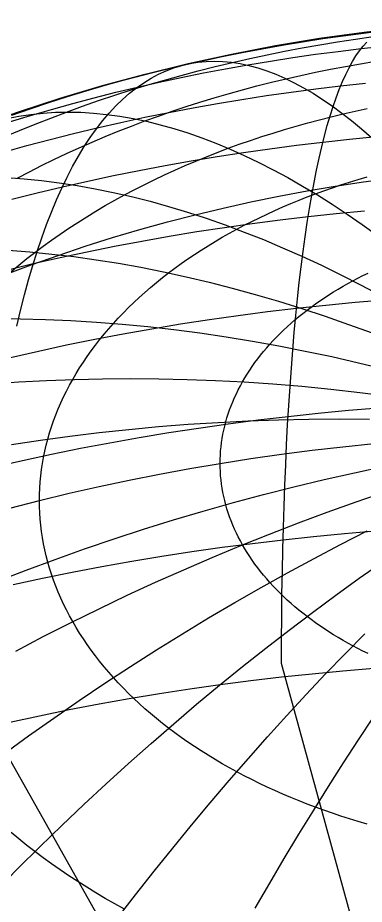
# Model space of a CAD drawing. Header units: millimetres. Extents: x -85 to 85, y -85 to 85.
# Drawn here: x -27.3 to -10.82, y 42.85 to 85 of the extents above; entities that cross this region are included whole.
import ezdxf

# ---------------------------------------------------------------- set-up
doc = ezdxf.new("R2010")
doc.units = ezdxf.units.MM
for name, color, linetype in [('CUT_OUTER', 1, 'Continuous'), ('ENGRAVE', 7, 'Continuous'), ('ENGRAVE_FINE', 8, 'Continuous')]:
    doc.layers.add(name, color=color, linetype=linetype)

msp = doc.modelspace()

# ---------------------------------------------------------------- linework, layer by layer
at = {"layer": 'CUT_OUTER'}
msp.add_circle((0, 0), 85, dxfattribs=at)
at = {"layer": 'ENGRAVE'}
for points in [[(-27.6733, 80.3691), (-26.2664, 80.8398), (-24.8516, 81.2859), (-23.4292, 81.7072), (-21.9996, 82.1037), (-20.5634, 82.4751), (-19.1208, 82.8215), (-17.6725, 83.1425), (-16.2188, 83.4383), (-14.7601, 83.7087), (-13.2969, 83.9535), (-11.8297, 84.1728), (-10.3589, 84.3664)], [(-27.6733, 51.5168), (-26.2664, 51.8186), (-24.8516, 52.1045), (-23.4292, 52.3746), (-21.9996, 52.6287), (-20.5634, 52.8668), (-19.1208, 53.0888), (-17.6725, 53.2946), (-16.2188, 53.4842), (-14.7601, 53.6575), (-13.2969, 53.8145), (-11.8297, 53.955), (-10.3589, 54.0791)]]:
    msp.add_lwpolyline(points, dxfattribs=at)
at = {"layer": 'ENGRAVE_FINE'}
for points in [[(-27.5741, 80.37), (-26.7017, 80.6736), (-25.8212, 80.9674), (-24.9328, 81.2513), (-24.0369, 81.5253), (-23.1336, 81.7891), (-22.2233, 82.0429), (-21.3062, 82.2864), (-20.3826, 82.5196), (-19.4528, 82.7424), (-18.517, 82.9548), (-17.5757, 83.1567), (-16.629, 83.3481), (-15.6772, 83.5288), (-14.7206, 83.6988), (-13.7596, 83.8581), (-12.7943, 84.0067), (-11.8252, 84.1444), (-10.8525, 84.2713), (-9.8764, 84.3872)], [(-27.9383, 79.3313), (-27.2111, 79.6398), (-26.4757, 79.9402), (-25.7322, 80.2322), (-24.9809, 80.5159), (-24.2219, 80.7911), (-23.4556, 81.0578), (-22.6822, 81.3159), (-21.9018, 81.5653), (-21.1147, 81.806), (-20.3213, 82.0378), (-19.5216, 82.2606), (-18.716, 82.4745), (-17.9047, 82.6794), (-17.0879, 82.8751), (-16.266, 83.0617), (-15.439, 83.2391), (-14.6074, 83.4071), (-13.7713, 83.5659), (-12.9311, 83.7153), (-12.0868, 83.8552), (-11.2389, 83.9857), (-10.3876, 84.1067)], [(-27.6907, 80.0472), (-26.6957, 80.3514), (-25.6925, 80.6444), (-24.6814, 80.9262), (-23.6629, 81.1967), (-22.6371, 81.4557), (-21.6045, 81.7032), (-20.5653, 81.9391), (-19.5198, 82.1633), (-18.4683, 82.3758), (-17.4113, 82.5765), (-16.3489, 82.7654), (-15.2816, 82.9423), (-14.2096, 83.1073), (-13.1332, 83.2602), (-12.0529, 83.4011), (-10.9689, 83.5299), (-9.8815, 83.6465)], [(14.7597, -53.1598), (-14.7594, 54.2974), (-14.7546, 55.4185), (-14.7453, 56.5227), (-14.7315, 57.6096), (-14.7133, 58.679), (-14.6905, 59.7306), (-14.6633, 60.7639), (-14.6317, 61.7788), (-14.5955, 62.7748), (-14.5549, 63.7517), (-14.5099, 64.7092), (-14.4605, 65.6469), (-14.4066, 66.5647), (-14.3484, 67.4622), (-14.2858, 68.3391), (-14.2188, 69.1952), (-14.1476, 70.0303), (-14.072, 70.844), (-13.9921, 71.6361), (-13.9079, 72.4065), (-13.8196, 73.1547), (-13.727, 73.8807), (-13.6302, 74.5842), (-13.5293, 75.2649), (-13.4242, 75.9227), (-13.3151, 76.5574), (-13.2019, 77.1688), (-13.0847, 77.7567), (-12.9635, 78.3209), (-12.8384, 78.8612), (-12.7093, 79.3775), (-12.5764, 79.8697), (-12.4396, 80.3375), (-12.2991, 80.7808), (-12.1548, 81.1995), (-12.0068, 81.5935), (-11.8551, 81.9626), (-11.6999, 82.3068), (-11.5411, 82.6259), (-11.3787, 82.9198), (-11.2129, 83.1885), (-11.0437, 83.4318), (-10.8711, 83.6497), (-10.6952, 83.8422)], [(-27.3399, 70.3304), (-27.1633, 71.0867), (-26.9783, 71.8213), (-26.7852, 72.5341), (-26.5839, 73.2247), (-26.3744, 73.893), (-26.157, 74.5389), (-25.9316, 75.162), (-25.6983, 75.7623), (-25.4571, 76.3394), (-25.2082, 76.8933), (-24.9517, 77.4238), (-24.6875, 77.9307), (-24.4158, 78.4138), (-24.1367, 78.8731), (-23.8502, 79.3084), (-23.5564, 79.7195), (-23.2555, 80.1063), (-22.9475, 80.4687), (-22.6325, 80.8066), (-22.3106, 81.1198), (-21.9819, 81.4084), (-21.6465, 81.6722), (-21.3046, 81.9111), (-20.9561, 82.125), (-20.6012, 82.3139), (-20.2401, 82.4778), (-19.8728, 82.6165), (-19.4995, 82.7301), (-19.1202, 82.8185), (-18.7351, 82.8816), (-18.3443, 82.9195), (-17.9479, 82.9321), (-17.546, 82.9195), (-17.1388, 82.8816), (-16.7263, 82.8185), (-16.3088, 82.7301), (-15.8863, 82.6165), (-15.459, 82.4778), (-15.0269, 82.3139), (-14.5903, 82.125), (-14.1492, 81.9111), (-13.7039, 81.6722), (-13.2543, 81.4084), (-12.8007, 81.1198), (-12.3432, 80.8066), (-11.882, 80.4687), (-11.4171, 80.1063), (-10.9488, 79.7195), (-10.4771, 79.3084)], [(-27.3185, 77.3692), (-26.7461, 77.6716), (-26.1656, 77.9676), (-25.5771, 78.2571), (-24.9809, 78.5399), (-24.377, 78.816), (-23.7657, 79.0853), (-23.1472, 79.3477), (-22.5216, 79.6032), (-21.8891, 79.8516), (-21.25, 80.093), (-20.6044, 80.3271), (-19.9525, 80.554), (-19.2946, 80.7735), (-18.6308, 80.9857), (-17.9613, 81.1904), (-17.2863, 81.3875), (-16.6061, 81.5771), (-15.9208, 81.7591), (-15.2306, 81.9333), (-14.5359, 82.0998), (-13.8366, 82.2586), (-13.1332, 82.4094), (-12.4258, 82.5524), (-11.7146, 82.6874), (-10.9998, 82.8145), (-10.2817, 82.9336)], [(-27.9698, 78.6162), (-26.8692, 78.923), (-25.7604, 79.2174), (-24.6437, 79.4993), (-23.5195, 79.7687), (-22.3882, 80.0255), (-21.25, 80.2697), (-20.1054, 80.501), (-18.9546, 80.7195), (-17.7981, 80.9251), (-16.6361, 81.1177), (-15.4691, 81.2973), (-14.2973, 81.4638), (-13.1213, 81.6172), (-11.9412, 81.7574), (-10.7574, 81.8844)], [(-27.8133, 80.2097), (-27.2482, 80.3199), (-26.6749, 80.4057), (-26.0934, 80.467), (-25.5039, 80.5038), (-24.9067, 80.5161), (-24.3019, 80.5038), (-23.6897, 80.467), (-23.0703, 80.4057), (-22.4438, 80.3199), (-21.8105, 80.2097), (-21.1706, 80.075), (-20.5242, 79.9159), (-19.8716, 79.7325), (-19.2129, 79.5248), (-18.5484, 79.2929), (-17.8782, 79.0368), (-17.2026, 78.7566), (-16.5217, 78.4525), (-15.8358, 78.1244), (-15.1451, 77.7726), (-14.4497, 77.397), (-13.75, 76.9979), (-13.0461, 76.5753), (-12.3382, 76.1294), (-11.6265, 75.6604), (-10.9113, 75.1682), (-10.1928, 74.6532)], [(-27.6109, 72.9373), (-27.2436, 73.2442), (-26.868, 73.5469), (-26.4842, 73.8453), (-26.0923, 74.1394), (-25.6925, 74.4291), (-25.2848, 74.7143), (-24.8695, 74.9948), (-24.4465, 75.2707), (-24.0162, 75.5418), (-23.5785, 75.808), (-23.1336, 76.0693), (-22.6817, 76.3256), (-22.2228, 76.5768), (-21.7573, 76.8228), (-21.285, 77.0636), (-20.8063, 77.2991), (-20.3213, 77.5291), (-19.83, 77.7537), (-19.3328, 77.9728), (-18.8296, 78.1863), (-18.3207, 78.3941), (-17.8062, 78.5962), (-17.2863, 78.7925), (-16.7611, 78.983), (-16.2309, 79.1675), (-15.6956, 79.3461), (-15.1556, 79.5187), (-14.611, 79.6852), (-14.0619, 79.8456), (-13.5086, 79.9998), (-12.9511, 80.1479), (-12.3897, 80.2896), (-11.8245, 80.4251), (-11.2557, 80.5542), (-10.6835, 80.6769)], [(-27.5756, 76.3701), (-26.3802, 76.672), (-25.1768, 76.9604), (-23.9658, 77.2353), (-22.7474, 77.4966), (-21.5221, 77.7442), (-20.2903, 77.9781), (-19.0522, 78.1982), (-17.8084, 78.4044), (-16.5591, 78.5966), (-15.3048, 78.7749), (-14.0459, 78.9391), (-12.7826, 79.0891), (-11.5155, 79.2251), (-10.2448, 79.3468)], [(-27.9348, 72.7727), (-26.6605, 73.2491), (-25.3781, 73.7033), (-24.0879, 74.135), (-22.7904, 74.5441), (-21.486, 74.9305), (-20.175, 75.294), (-18.8578, 75.6347), (-17.535, 75.9523), (-16.2067, 76.2467), (-14.8736, 76.5179), (-13.5359, 76.7659), (-12.1941, 76.9904), (-10.8486, 77.1915), (-9.4997, 77.3691)], [(-27.9348, 72.7727), (-26.6605, 73.2491), (-25.3781, 73.7033), (-24.0879, 74.135), (-22.7904, 74.5441), (-21.486, 74.9305), (-20.175, 75.294), (-18.8578, 75.6347), (-17.535, 75.9523), (-16.2067, 76.2467), (-14.8736, 76.5179), (-13.5359, 76.7659), (-12.1941, 76.9904), (-10.8486, 77.1915), (-9.4997, 77.3691)], [(-27.8201, 77.4023), (-26.9952, 77.3434), (-26.1621, 77.2609), (-25.3209, 77.1548), (-24.4721, 77.0252), (-23.6159, 76.8722), (-22.7524, 76.6958), (-21.882, 76.496), (-21.0049, 76.2729), (-20.1215, 76.0265), (-19.2319, 75.7571), (-18.3364, 75.4645), (-17.4354, 75.1489), (-16.529, 74.8105), (-15.6176, 74.4493), (-14.7015, 74.0653), (-13.7809, 73.6589), (-12.8561, 73.23), (-11.9273, 72.7787), (-10.995, 72.3054), (-10.0593, 71.8099)], [(-10.6835, 46.6664), (-11.1007, 46.7882), (-11.5145, 46.9148), (-11.9247, 47.0459), (-12.3313, 47.1816), (-12.7342, 47.3218), (-13.1332, 47.4665), (-13.5282, 47.6156), (-13.9191, 47.7692), (-14.3057, 47.927), (-14.688, 48.0892), (-15.0658, 48.2557), (-15.439, 48.4263), (-15.8075, 48.6011), (-16.1712, 48.78), (-16.53, 48.9629), (-16.8837, 49.1498), (-17.2323, 49.3407), (-17.5757, 49.5354), (-17.9137, 49.7339), (-18.2462, 49.9362), (-18.5732, 50.1422), (-18.8945, 50.3518), (-19.2101, 50.5649), (-19.5198, 50.7816), (-19.8235, 51.0017), (-20.1213, 51.2251), (-20.4129, 51.4518), (-20.6982, 51.6818), (-20.9773, 51.915), (-21.25, 52.1512), (-21.5162, 52.3904), (-21.7759, 52.6326), (-22.0289, 52.8776), (-22.2752, 53.1255), (-22.5147, 53.376), (-22.7474, 53.6292), (-22.9732, 53.885), (-23.1919, 54.1432), (-23.4036, 54.4039), (-23.6081, 54.6668), (-23.8055, 54.9321), (-23.9956, 55.1995), (-24.1784, 55.4689), (-24.3538, 55.7404), (-24.5218, 56.0138), (-24.6824, 56.2891), (-24.8354, 56.5661), (-24.9809, 56.8448), (-25.1187, 57.125), (-25.2489, 57.4068), (-25.3714, 57.6899), (-25.4862, 57.9744), (-25.5932, 58.2602), (-25.6925, 58.5471), (-25.7839, 58.835), (-25.8674, 59.1239), (-25.9431, 59.4138), (-26.0108, 59.7044), (-26.0707, 59.9957), (-26.1226, 60.2877), (-26.1665, 60.5802), (-26.2025, 60.8732), (-26.2304, 61.1665), (-26.2504, 61.46), (-26.2624, 61.7538), (-26.2664, 62.0476), (-26.2624, 62.3415), (-26.2504, 62.6352), (-26.2304, 62.9288), (-26.2025, 63.2221), (-26.1665, 63.5151), (-26.1226, 63.8076), (-26.0707, 64.0995), (-26.0108, 64.3909), (-25.9431, 64.6815), (-25.8674, 64.9713), (-25.7839, 65.2603), (-25.6925, 65.5482), (-25.5932, 65.8351), (-25.4862, 66.1208), (-25.3714, 66.4053), (-25.2489, 66.6885), (-25.1187, 66.9703), (-24.9809, 67.2505), (-24.8354, 67.5292), (-24.6824, 67.8062), (-24.5218, 68.0814), (-24.3538, 68.3548), (-24.1784, 68.6263), (-23.9956, 68.8958), (-23.8055, 69.1632), (-23.6081, 69.4284), (-23.4036, 69.6914), (-23.1919, 69.9521), (-22.9732, 70.2103), (-22.7474, 70.4661), (-22.5147, 70.7193), (-22.2752, 70.9698), (-22.0289, 71.2177), (-21.7759, 71.4627), (-21.5162, 71.7049), (-21.25, 71.9441), (-20.9773, 72.1803), (-20.6982, 72.4135), (-20.4129, 72.6434), (-20.1213, 72.8702), (-19.8235, 73.0936), (-19.5198, 73.3137), (-19.2101, 73.5304), (-18.8945, 73.7435), (-18.5732, 73.9531), (-18.2462, 74.1591), (-17.9137, 74.3613), (-17.5757, 74.5599), (-17.2323, 74.7546), (-16.8837, 74.9454), (-16.53, 75.1323), (-16.1712, 75.3153), (-15.8075, 75.4942), (-15.439, 75.669), (-15.0658, 75.8396), (-14.688, 76.006), (-14.3057, 76.1682), (-13.9191, 76.3261), (-13.5282, 76.4797), (-13.1332, 76.6288), (-12.7342, 76.7735), (-12.3313, 76.9137), (-11.9247, 77.0494), (-11.5145, 77.1805), (-11.1007, 77.307), (-10.6835, 77.4289)], [(-27.8278, 73.0046), (-26.5583, 73.3088), (-25.2808, 73.5988), (-23.9956, 73.8744), (-22.7031, 74.1357), (-21.4036, 74.3824), (-20.0977, 74.6145), (-18.7856, 74.8321), (-17.4678, 75.0349), (-16.1446, 75.2229), (-14.8166, 75.3961), (-13.484, 75.5544), (-12.1473, 75.6978), (-10.807, 75.8262)], [(-27.7526, 73.9453), (-26.7204, 73.8664), (-25.68, 73.765), (-24.6318, 73.6412), (-23.5761, 73.4949), (-22.5133, 73.3262), (-21.4435, 73.1352), (-20.3673, 72.9219), (-19.2848, 72.6863), (-18.1964, 72.4287), (-17.1025, 72.149), (-16.0034, 71.8473), (-14.8995, 71.5237), (-13.791, 71.1783), (-12.6783, 70.8113), (-11.5617, 70.4227), (-10.4416, 70.0126)], [(-10.6356, 54.768), (-10.8803, 54.8884), (-11.1217, 55.0115), (-11.3597, 55.1372), (-11.5942, 55.2656), (-11.8252, 55.3966), (-12.0526, 55.5302), (-12.2763, 55.6663), (-12.4963, 55.8049), (-12.7125, 55.9459), (-12.9248, 56.0893), (-13.1332, 56.2351), (-13.3376, 56.3832), (-13.5379, 56.5335), (-13.7341, 56.6861), (-13.9261, 56.8408), (-14.1139, 56.9976), (-14.2973, 57.1566), (-14.4765, 57.3175), (-14.6512, 57.4805), (-14.8214, 57.6453), (-14.9871, 57.8121), (-15.1483, 57.9807), (-15.3048, 58.151), (-15.4567, 58.3231), (-15.6039, 58.4968), (-15.7463, 58.6722), (-15.8839, 58.8492), (-16.0167, 59.0276), (-16.1446, 59.2075), (-16.2676, 59.3888), (-16.3857, 59.5715), (-16.4987, 59.7554), (-16.6067, 59.9406), (-16.7097, 60.127), (-16.8075, 60.3145), (-16.9003, 60.5031), (-16.9879, 60.6926), (-17.0703, 60.8831), (-17.1475, 61.0746), (-17.2195, 61.2668), (-17.2863, 61.4598), (-17.3478, 61.6536), (-17.404, 61.848), (-17.4549, 62.043), (-17.5005, 62.2385), (-17.5408, 62.4345), (-17.5757, 62.631), (-17.6052, 62.8278), (-17.6294, 63.0249), (-17.6483, 63.2222), (-17.6617, 63.4197), (-17.6698, 63.6174), (-17.6725, 63.8151), (-17.6698, 64.0128), (-17.6617, 64.2104), (-17.6483, 64.4079), (-17.6294, 64.6053), (-17.6052, 64.8024), (-17.5757, 64.9992), (-17.5408, 65.1956), (-17.5005, 65.3917), (-17.4549, 65.5872), (-17.404, 65.7822), (-17.3478, 65.9766), (-17.2863, 66.1703), (-17.2195, 66.3634), (-17.1475, 66.5556), (-17.0703, 66.747), (-16.9879, 66.9375), (-16.9003, 67.1271), (-16.8075, 67.3157), (-16.7097, 67.5032), (-16.6067, 67.6895), (-16.4987, 67.8747), (-16.3857, 68.0587), (-16.2676, 68.2413), (-16.1446, 68.4226), (-16.0167, 68.6026), (-15.8839, 68.781), (-15.7463, 68.9579), (-15.6039, 69.1333), (-15.4567, 69.3071), (-15.3048, 69.4791), (-15.1483, 69.6495), (-14.9871, 69.8181), (-14.8214, 69.9848), (-14.6512, 70.1497), (-14.4765, 70.3126), (-14.2973, 70.4736), (-14.1139, 70.6325), (-13.9261, 70.7894), (-13.7341, 70.9441), (-13.5379, 71.0967), (-13.3376, 71.247), (-13.1332, 71.3951), (-12.9248, 71.5408), (-12.7125, 71.6843), (-12.4963, 71.8253), (-12.2763, 71.9639), (-12.0526, 72.0999), (-11.8252, 72.2335), (-11.5942, 72.3645), (-11.3597, 72.4929), (-11.1217, 72.6187), (-10.8803, 72.7418), (-10.6356, 72.8621)], [(-27.6488, 68.854), (-26.3189, 69.1559), (-24.9809, 69.4429), (-23.6353, 69.7148), (-22.2825, 69.9717), (-20.9229, 70.2134), (-19.5569, 70.4398), (-18.185, 70.651), (-16.8075, 70.8467), (-15.425, 71.027), (-14.0377, 71.1918), (-12.6461, 71.3411), (-11.2507, 71.4748), (-9.8519, 71.5928)], [(-28.3647, 70.7002), (-27.1749, 70.6894), (-25.9768, 70.6571), (-24.7708, 70.6033), (-23.5572, 70.528), (-22.3365, 70.4312), (-21.1089, 70.3129), (-19.8749, 70.1732), (-18.6349, 70.0121), (-17.3892, 69.8297), (-16.1382, 69.6261), (-14.8823, 69.4012), (-13.6219, 69.1552), (-12.3573, 68.8881), (-11.0889, 68.6001), (-9.8172, 68.2911)], [(-28.5477, 67.5918), (-27.2414, 67.6847), (-25.9269, 67.757), (-24.6044, 67.8087), (-23.2745, 67.8397), (-21.9374, 67.85), (-20.5937, 67.8397), (-19.2437, 67.8087), (-17.8878, 67.757), (-16.5265, 67.6847), (-15.1602, 67.5918), (-13.7892, 67.4783), (-12.4141, 67.3442), (-11.0351, 67.1897), (-9.6528, 67.0146)], [(-28.4364, 63.6449), (-27.0686, 63.9554), (-25.6925, 64.2505), (-24.3085, 64.5302), (-22.9172, 64.7944), (-21.5189, 65.043), (-20.114, 65.2759), (-18.703, 65.493), (-17.2863, 65.6943), (-15.8643, 65.8798), (-14.4376, 66.0493), (-13.0064, 66.2028), (-11.5712, 66.3403), (-10.1325, 66.4617)], [(-27.6001, 64.712), (-26.2167, 64.9217), (-24.8253, 65.1116), (-23.4263, 65.2817), (-22.0202, 65.4318), (-20.6074, 65.5621), (-19.1883, 65.6724), (-17.7633, 65.7626), (-16.333, 65.8329), (-14.8977, 65.8831), (-13.4578, 65.9132), (-12.0138, 65.9232), (-10.5662, 65.9132)], [(-27.6733, 61.6863), (-26.2664, 62.0476), (-24.8516, 62.39), (-23.4292, 62.7134), (-21.9996, 63.0177), (-20.5634, 63.3028), (-19.1208, 63.5686), (-17.6725, 63.8151), (-16.2188, 64.0421), (-14.7601, 64.2496), (-13.2969, 64.4375), (-11.8297, 64.6058), (-10.3589, 64.7545)], [(-28.2844, 58.2067), (-26.9051, 58.738), (-25.5176, 59.2514), (-24.1223, 59.7467), (-22.7197, 60.2239), (-21.3102, 60.6826), (-19.8942, 61.1229), (-18.4721, 61.5446), (-17.0444, 61.9476), (-15.6114, 62.3316), (-14.1738, 62.6967), (-12.7318, 63.0427), (-11.2859, 63.3695), (-9.8366, 63.6769)], [(-27.3955, 54.8918), (-26.0819, 55.5795), (-24.7603, 56.2502), (-23.4312, 56.9038), (-22.095, 57.5401), (-20.752, 58.1588), (-19.4027, 58.7598), (-18.0476, 59.3429), (-16.6869, 59.908), (-15.3211, 60.4548), (-13.9507, 60.9832), (-12.576, 61.493), (-11.1974, 61.984), (-9.8155, 62.4562)], [(-27.9754, 49.9926), (-26.7828, 50.8575), (-25.5821, 51.7068), (-24.3735, 52.5405), (-23.1576, 53.3581), (-21.9346, 54.1595), (-20.7049, 54.9444), (-19.4689, 55.7125), (-18.227, 56.4637), (-16.9795, 57.1977), (-15.7268, 57.9142), (-14.4694, 58.6131), (-13.2075, 59.2942), (-11.9417, 59.9572), (-10.6721, 60.6019)], [(-27.5217, 58.0541), (-26.1226, 58.3542), (-24.7155, 58.6386), (-23.3008, 58.9072), (-21.8791, 59.1599), (-20.4507, 59.3967), (-19.0161, 59.6175), (-17.5757, 59.8222), (-16.1299, 60.0107), (-14.6792, 60.1831), (-13.2241, 60.3392), (-11.7649, 60.479), (-10.3021, 60.6024)], [(-28.3112, 43.5236), (-27.2835, 44.5625), (-26.2475, 45.5878), (-25.2035, 46.5992), (-24.1519, 47.5964), (-23.0929, 48.5791), (-22.0268, 49.547), (-20.9541, 50.4998), (-19.875, 51.4372), (-18.7898, 52.359), (-17.6989, 53.2648), (-16.6026, 54.1544), (-15.5012, 55.0275), (-14.3951, 55.8838), (-13.2847, 56.7231), (-12.1701, 57.5452), (-11.0519, 58.3497), (-9.9303, 59.1364)], [(-22.5627, 42.182), (-21.6908, 43.3092), (-20.8123, 44.4232), (-19.9275, 45.5237), (-19.0366, 46.6103), (-18.1399, 47.6827), (-17.2377, 48.7406), (-16.3302, 49.7836), (-15.4178, 50.8115), (-14.5006, 51.8238), (-13.5791, 52.8204), (-12.6534, 53.801), (-11.7238, 54.7651), (-10.7907, 55.7125)], [(29.0716, -51.0581), (-29.0683, 52.1909)], [(-16.0057, 42.667), (-15.3161, 43.8522), (-14.6219, 45.024), (-13.9232, 46.1821), (-13.2203, 47.3262), (-12.5134, 48.4558), (-11.8026, 49.5706), (-11.0883, 50.6704), (-10.3706, 51.7547)], [(-22.2228, 42.624), (-22.6817, 42.8752), (-23.1336, 43.1314), (-23.5785, 43.3927), (-24.0162, 43.659), (-24.4465, 43.9301), (-24.8695, 44.206), (-25.2848, 44.4865), (-25.6925, 44.7717), (-26.0923, 45.0614), (-26.4842, 45.3555), (-26.868, 45.6539), (-27.2436, 45.9566), (-27.6109, 46.2635)]]:
    msp.add_lwpolyline(points, dxfattribs=at)

doc.saveas('drawing.dxf')
